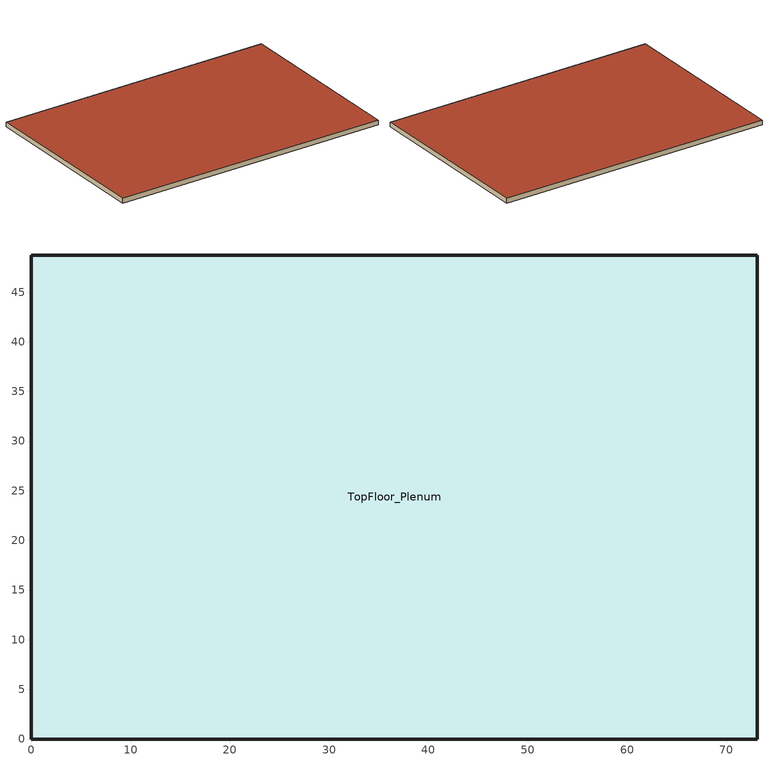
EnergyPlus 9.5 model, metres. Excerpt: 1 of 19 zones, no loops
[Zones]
TopFloor_Plenum
 floor to Perimeter_top_ZN_1 (DropCeiling): 73.11,0 0,0 4.57,4.57 68.53,4.57 z46.34
 floor to Perimeter_top_ZN_2 (DropCeiling): 73.11,0 68.53,4.57 68.53,44.16 73.11,48.74 z46.34
 floor to Perimeter_top_ZN_3 (DropCeiling): 0,48.74 73.11,48.74 68.53,44.16 4.57,44.16 z46.34
 floor to Perimeter_top_ZN_4 (DropCeiling): 0,0 0,48.74 4.57,44.16 4.57,4.57 z46.34
 floor to Core_top (DropCeiling): 4.57,44.16 68.53,44.16 68.53,4.57 4.57,4.57 z46.34
 wall outside (Mass Non-res Ext Wall): 73.11,0 73.11,48.74 0,48.74 0,0 73.11,0 z46.34:47.56
 roof outside (IEAD Non-res Roof): 73.11,0 73.11,48.74 0,48.74 0,0 z47.56
[Building]
Ref Bldg Large Office New2004_v1.3_5.0: North Axis {deg}=0; Terrain=City; Loads Convergence Tolerance Value {W}=0.04; Temperature Convergence Tolerance Value {deltaC}=0.2; Solar Distribution=FullInteriorAndExterior; Maximum Number of Warmup Days=25; Minimum Number of Warmup Days=6
[Site:Location]
USA IL-CHICAGO-OHARE: Latitude {deg}=41.77; Longitude {deg}=-87.75; Time Zone {hr}=-6; Elevation {m}=190
[SizingPeriod:DesignDay] Day of Month=21; Humidity Condition Type=Wetbulb; Barometric Pressure {Pa}=99063; Rain Indicator=No; Snow Indicator=No; Daylight Saving Time Indicator=No; Solar Model Indicator=ASHRAEClearSky
Name | Month | Day Type | Maximum Dry-Bulb Temperature {C} | Daily Dry-Bulb Temperature Range {deltaC} | Wetbulb or DewPoint at Maximum Dry-Bulb {C} | Wind Speed {m/s} | Wind Direction {deg} | Sky Clearness
CHICAGO Ann Htg 99.6% Condns DB | 1 | WinterDesignDay | -20.6 | 0 | -20.6 | 4.9 | 270 | 0
CHICAGO Ann Clg .4% Condns WB=>MDB | 7 | SummerDesignDay | 31.2 | 10.7 | 25.5 | 5.3 | 230 | 1
[Site:WaterMainsTemperature]
Calculation Method=CORRELATION; Annual Average Outdoor Air Temperature {C}=9.69; Maximum Difference In Monthly Average Outdoor Air Temperatures {deltaC}=28.1
[Site:GroundTemperature:BuildingSurface]
19.527, 19.502, 19.536, 19.598, 20.002, 21.64, 22.225, 22.375, 21.449, 20.121, 19.802, 19.633
[Construction]
Mass Non-res Ext Wall: 1IN Stucco, 8IN Concrete HW, Mass NonRes Wall Insulation, 1/2IN Gypsum
IEAD Non-res Roof: Roof Membrane, IEAD NonRes Roof Insulation, Metal Decking
DropCeiling: Std AC02
[Material] Thermal Absorptance=0.9
Name | Roughness | Thickness {m} | Conductivity {W/m-K} | Density {kg/m3} | Specific Heat {J/kg-K} | Solar Absorptance | Visible Absorptance
Mass NonRes Wall Insulation | MediumRough | 0.0495495 | 0.049 | 265 | 836.8 | 0.7 | 0.7
IEAD NonRes Roof Insulation | MediumRough | 0.127339 | 0.049 | 265 | 836.8 | 0.7 | 0.7
1/2IN Gypsum | Smooth | 0.0127 | 0.16 | 784.9 | 830 | 0.92 | 0.92
1IN Stucco | Smooth | 0.0253 | 0.6918 | 1858 | 837 | 0.92 | 0.92
8IN CONCRETE HW | Rough | 0.2032 | 1.311 | 2240 | 836.8 | 0.7 | 0.7
Roof Membrane | VeryRough | 0.0095 | 0.16 | 1121.29 | 1460 | 0.7 | 0.7
Metal Decking | MediumSmooth | 0.0015 | 45.006 | 7680 | 418.4 | 0.7 | 0.3
Std AC02 | MediumSmooth | 0.0127 | 0.057 | 288 | 1339 | 0.7 | 0.2
[Zone]
TopFloor_Plenum: Type=1; Multiplier=1; Floor Area {m2}=autocalculate; Part of Total Floor Area=No
[Exterior:Lights]
Exterior Facade Lighting: Schedule=ALWAYS_ON; Design Level {W}=51262; Control Option=AstronomicalClock
[Exterior:FuelEquipment]
Elevators: Fuel Use Type=Electricity; Schedule=BLDG_ELEVATORS; Design Level {W}=244444
[ZoneInfiltration:DesignFlowRate]
TopFloor_Plenum_Infiltration: Zone or ZoneList=TopFloor_Plenum; Schedule=INFIL_QUARTER_ON_SCH; Design Flow Rate Calculation Method=Flow/ExteriorArea; Flow per Exterior Surface Area {m3/s-m2}=0.000302; Constant Term Coefficient=1; Temperature Term Coefficient=0; Velocity Term Coefficient=0; Velocity Squared Term Coefficient=0
[AirLoopHVAC:ReturnPlenum]
VAV_3 Return Plenum: Zone=TopFloor_Plenum
[UtilityCost:Qualify] Variable=TotalDemand; Threshold Value or Variable=75; Season=Annual; Threshold Test=Count
Name | Utility Cost Qualify | Tariff | Qualify Type | Number of Months
 | MinDemand75kw | PSI_LLF_LowLoadFactorService | Minimum | 12
 | MaxDemand75kw | PSI_CS_CommercialElectricService | Maximum | 1
[UtilityCost:Variable]
IN_MonthlyGasRates: Tariff=IN_EIAMonthlyRateGas; Variable Type=Currency; January Value=8.22; February Value=7.51; March Value=8.97; April Value=9.01; May Value=9.16; June Value=10.44; July Value=10.32; August Value=10.13; September Value=9.2; October Value=8.18; November Value=7.83; December Value=7.63
[ElectricLoadCenter:Distribution]
Grid Battery Load Center: Generator Demand Limit Scheme Purchased Electric Demand Limit {W}=0; Electrical Buss Type=DirectCurrentWithInverterDCStorage; Inverter=Storage Inverter; Electrical Storage Object=Battery; Storage Operation Scheme=TrackChargeDischargeSchedules; Storage Converter Object=Grid Charge Converter; Maximum Storage State of Charge Fraction=0.96; Minimum Storage State of Charge Fraction=0.4; Design Storage Control Charge Power {W}=500000; Storage Charge Power Fraction Schedule=Charge Schedule; Design Storage Control Discharge Power {W}=500000; Storage Discharge Power Fraction Schedule=Discharge Schedule
[ElectricLoadCenter:Storage:Converter]
Grid Charge Converter: Availability Schedule=ALWAYS_ON; Power Conversion Efficiency Method=SimpleFixed; Simple Fixed Efficiency=0.95; Ancillary Power Consumed In Standby {W}=20; Radiative Fraction=0.25
[ElectricLoadCenter:Storage:Simple]
Battery: Availability Schedule=ALWAYS_ON; Radiative Fraction for Zone Heat Gains=0; Nominal Energetic Efficiency for Charging=0.8; Nominal Discharging Energetic Efficiency=0.8; Maximum Storage Capacity {J}=1.0E12; Maximum Power for Discharging {W}=200000; Maximum Power for Charging {W}=200000; Initial State of Charge {J}=5.0E11
[ElectricLoadCenter:Inverter:LookUpTable]
Storage Inverter: Availability Schedule=ALWAYS_ON; Radiative Fraction=0.25; Rated Maximum Continuous Output Power {W}=14000; Night Tare Loss Power {W}=200; Nominal Voltage Input {V}=368; Efficiency at 10% Power and Nominal Voltage=0.839; Efficiency at 20% Power and Nominal Voltage=0.897; Efficiency at 30% Power and Nominal Voltage=0.916; Efficiency at 50% Power and Nominal Voltage=0.931; Efficiency at 75% Power and Nominal Voltage=0.934; Efficiency at 100% Power and Nominal Voltage=0.93
[Schedule:Compact]
ALWAYS_ON: Through: 12/31, For: AllDays, Until: 24:00, 1
BLDG_ELEVATORS: Through: 12/31, For: AllDays, Until: 04:00, 0.05, Until: 05:00, 0.1, Until: 06:00, 0.2, Until: 07:00, 0.4, Until: 09:00, 0.5, Until: 10:00, 0.35, Until: 16:00, 0.15, Until: 17:00, 0.35, Until: 19:00, 0.5, Until: 21:00, 0.4, Until: 22:00, 0.3, Until: 23:00, 0.2, Until: 24:00, 0.1
INFIL_QUARTER_ON_SCH: Through: 12/31, For: Weekdays SummerDesignDay, Until: 06:00, 1, Until: 22:00, 0.25, Until: 24:00, 1, For: Saturday WinterDesignDay, Until: 06:00, 1, Until: 18:00, 0.25, Until: 24:00, 1, For: Sunday Holidays AllOtherDays, Until: 24:00, 1
Charge Schedule: Through: 12/31, For: Weekdays SummerDesignDay, Until: 8:00, 1, Until: 22:00, 0, Until: 24:00, 1, For: Saturday WinterDesignDay, Until: 10:00, 1, Until: 18:00, 0, Until: 24:00, 1, For: AllOtherDays, Until: 24:00, 1
Discharge Schedule: Through: 12/31, For: Weekdays SummerDesignDay, Until: 10:00, 0, Until: 22:00, 1, Until: 24:00, 0, For: Saturday WinterDesignDay, Until: 10:00, 0, Until: 18:00, 1, Until: 24:00, 0, For: AllOtherDays, Until: 24:00, 0
